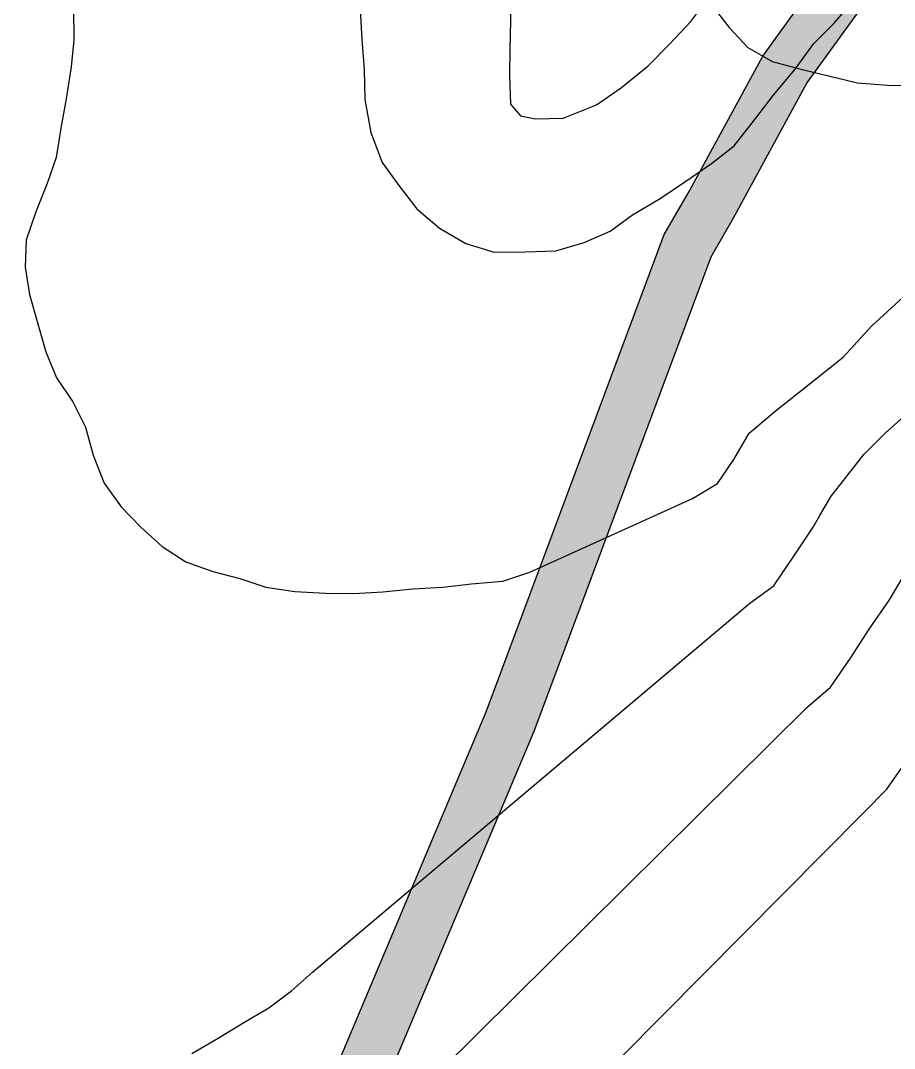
# Model space of a CAD drawing. Header units: metres. Extents: x 523256 to 524015, y 4669220 to 4669814.
# Drawn here: x 523740.05 to 523772.09, y 4669479.15 to 4669516.85 of the extents above; entities that cross this region are included whole.
import ezdxf

# ---------------------------------------------------------------- set-up
doc = ezdxf.new("R2010")
doc.units = ezdxf.units.M
doc.header["$MEASUREMENT"] = 0
for name, color, linetype in [('032022 Curva cada 1 m de baja fiabilidad', 40, 'Continuous'), ('032023 Curva cada 5 m de baja fiabilidad', 34, 'Continuous'), ('042014 Rio baja fiabilidad', 142, 'Continuous'), ('990001 Sombreados', 7, 'Continuous')]:
    doc.layers.add(name, color=color, linetype=linetype)

msp = doc.modelspace()

# ---------------------------------------------------------------- hatches: boundary and pattern name
at = {"layer": '990001 Sombreados'}
msp.add_hatch(color=4, dxfattribs=at).paths.add_polyline_path([(523829.84507, 4669797.00038), (523831.74052, 4669797.00038), (523831.23849, 4669789.44038), (523830.66849, 4669783.70038), (523830.17849, 4669773.54038), (523829.74849, 4669770.97038), (523829.22849, 4669768.31038), (523828.49849, 4669764.69038), (523825.85849, 4669751.02038), (523824.45849, 4669743.81038), (523823.95849, 4669741.09038), (523823.25849, 4669737.90038), (523822.57849, 4669735.59038), (523821.61849, 4669732.97038), (523819.63849, 4669728.68038), (523816.99849, 4669723.65038), (523815.22849, 4669721.38038), (523808.22849, 4669712.69038), (523803.54849, 4669706.81038), (523802.05849, 4669705.02038), (523800.02849, 4669702.51038), (523797.59849, 4669698.65038), (523795.78849, 4669693.83038), (523793.46849, 4669688.70038), (523785.78849, 4669669.89038), (523780.53849, 4669654.89038), (523777.02849, 4669641.19038), (523776.58849, 4669639.18038), (523776.52849, 4669636.63038), (523776.57849, 4669635.11038), (523777.58849, 4669627.27038), (523779.41849, 4669610.91038), (523779.60849, 4669609.65038), (523780.36849, 4669607.49038), (523789.21849, 4669588.93038), (523789.83849, 4669587.03038), (523790.12849, 4669584.68038), (523790.02849, 4669582.62038), (523787.09849, 4669559.84038), (523785.82849, 4669551.46038), (523780.43849, 4669534.85038), (523777.23849, 4669525.09038), (523773.47849, 4669520.91038), (523768.87849, 4669514.55038), (523766.17849, 4669509.59038), (523765.36849, 4669508.19038), (523758.87849, 4669490.78038), (523752.91849, 4669476.62038), (523750.79849, 4669474.42038), (523749.54849, 4669473.45038), (523745.80849, 4669471.03038), (523737.76849, 4669466.85038), (523734.49849, 4669465.04038), (523729.71849, 4669462.34038), (523725.47849, 4669459.25038), (523721.26849, 4669454.74038), (523716.54849, 4669450.00038), (523710.33849, 4669445.78038), (523703.45849, 4669441.60038), (523697.17849, 4669438.17038), (523690.60849, 4669434.21038), (523683.93849, 4669429.68038), (523671.49849, 4669420.65038), (523669.87849, 4669419.20038), (523668.21849, 4669417.28038), (523666.70849, 4669414.67038), (523665.30849, 4669409.59038), (523665.17849, 4669408.55038), (523665.18849, 4669405.40038), (523665.80849, 4669393.94038), (523663.45861, 4669394.46488), (523663.21849, 4669405.40038), (523663.27849, 4669408.65038), (523663.39849, 4669409.92038), (523664.90849, 4669415.72038), (523666.66849, 4669418.53038), (523668.51849, 4669420.60038), (523670.31849, 4669422.15038), (523682.84849, 4669431.23038), (523689.55849, 4669435.80038), (523696.23849, 4669440.06038), (523702.49849, 4669443.34038), (523709.28849, 4669447.46038), (523715.33849, 4669451.48038), (523719.90849, 4669456.06038), (523724.21849, 4669460.67038), (523728.68849, 4669463.94038), (523733.57849, 4669466.69038), (523736.86849, 4669468.52038), (523744.84849, 4669472.66038), (523748.44849, 4669475.01038), (523749.53849, 4669475.83038), (523751.30849, 4669477.68038), (523757.11849, 4669491.49038), (523763.64849, 4669509.00038), (523764.52849, 4669510.52038), (523767.26849, 4669515.55038), (523771.99849, 4669522.11038), (523775.55849, 4669526.05038), (523778.63849, 4669535.45038), (523783.96849, 4669551.90038), (523785.21849, 4669560.10038), (523788.13849, 4669582.79038), (523788.22849, 4669584.61038), (523787.97849, 4669586.62038), (523787.45849, 4669588.23038), (523778.61849, 4669606.76038), (523777.75849, 4669609.19038), (523777.53849, 4669610.66038), (523775.70849, 4669627.04038), (523774.68849, 4669634.95038), (523774.61849, 4669636.62038), (523774.69849, 4669639.41038), (523775.18849, 4669641.63038), (523778.72849, 4669655.44038), (523784.01849, 4669670.56038), (523791.72849, 4669689.45038), (523794.06849, 4669694.61038), (523796.32849, 4669699.57038), (523799.32849, 4669703.56038), (523801.26849, 4669705.65038), (523802.48849, 4669707.20038), (523807.14849, 4669713.52038), (523813.77849, 4669722.43038), (523815.38849, 4669724.62038), (523817.93849, 4669729.52038), (523819.86849, 4669733.69038), (523820.77849, 4669736.18038), (523821.41849, 4669738.37038), (523822.09849, 4669741.47038), (523822.59849, 4669744.16038), (523823.99849, 4669751.38038), (523826.63849, 4669765.06038), (523827.36849, 4669768.68038), (523827.88849, 4669771.31038), (523828.28849, 4669773.74038), (523828.77849, 4669783.84038), (523829.34849, 4669789.60038)], flags=0)

# ---------------------------------------------------------------- linework, layer by layer
at = {"layer": '032022 Curva cada 1 m de baja fiabilidad'}
for points, elevation in [([(523758.01, 4669517.94), (523758.02, 4669516.84), (523757.99, 4669515.83), (523757.98, 4669514.82), (523758.02, 4669513.79), (523758.38, 4669513.36), (523758.93, 4669513.25), (523759.95, 4669513.27), (523761.17, 4669513.76), (523762.09, 4669514.39), (523763.06, 4669515.19), (523763.84, 4669515.99), (523764.63, 4669516.82), (523765.32, 4669517.76)], 148), ([(523752.5, 4669517.24), (523752.56, 4669516.16), (523752.65, 4669515.05), (523752.68, 4669513.95), (523752.89, 4669512.75), (523753.31, 4669511.65), (523753.96, 4669510.75), (523754.58, 4669509.95), (523755.41, 4669509.23), (523756.38, 4669508.67), (523757.42, 4669508.36), (523758.55, 4669508.37), (523759.68, 4669508.41), (523760.72, 4669508.71), (523761.67, 4669509.12), (523762.49, 4669509.72), (523763.5, 4669510.32), (523764.44, 4669510.96), (523765.39, 4669511.61), (523766.22, 4669512.26), (523767.01, 4669513.27), (523767.65, 4669514.1), (523768.45, 4669515.07), (523769.14, 4669516.01), (523769.87, 4669516.74), (523770.59, 4669517.57)], 149), ([(523741.99, 4669517.31), (523742, 4669516.15), (523741.9, 4669515.15), (523741.72, 4669513.98), (523741.53, 4669512.91), (523741.36, 4669511.83), (523741.02, 4669510.87), (523740.61, 4669509.84), (523740.26, 4669508.8), (523740.22, 4669507.8), (523740.38, 4669506.8), (523740.68, 4669505.73), (523740.98, 4669504.7), (523741.37, 4669503.75), (523741.97, 4669502.86), (523742.43, 4669501.94), (523742.71, 4669500.91), (523743.12, 4669499.88), (523743.74, 4669499.01), (523744.46, 4669498.27), (523745.24, 4669497.56), (523746.11, 4669497), (523747.1, 4669496.64), (523748.09, 4669496.38), (523749.04, 4669496.07), (523750.11, 4669495.91), (523751.23, 4669495.85), (523752.26, 4669495.84), (523753.34, 4669495.9), (523754.43, 4669496), (523755.52, 4669496.07), (523756.59, 4669496.19), (523757.74, 4669496.29), (523758.72, 4669496.62), (523764.69, 4669499.32), (523765.61, 4669499.87), (523766.21, 4669500.75), (523766.77, 4669501.72), (523767.72, 4669502.52), (523768.6, 4669503.22), (523770.22, 4669504.51), (523771.25, 4669505.64), (523772.71, 4669506.97)], 151), ([(523746.33, 4669478.96), (523747.29, 4669479.53), (523748.24, 4669480.1), (523749.15, 4669480.64), (523749.98, 4669481.26), (523750.76, 4669481.94), (523766.79, 4669495.48), (523767.68, 4669496.13), (523767.68, 4669496.14), (523768.4, 4669497.2), (523769.12, 4669498.27), (523769.36, 4669498.7), (523769.77, 4669499.41), (523770.27, 4669500.04), (523770.97, 4669500.93), (523771.76, 4669501.72), (523773.11, 4669502.93)], 152), ([(523754.13, 4669477.03), (523768.88, 4669491.65), (523769.75, 4669492.4), (523770.48, 4669493.46), (523771.17, 4669494.53), (523771.91, 4669495.6), (523772.61, 4669496.78)], 153), ([(523759.12, 4669475.84), (523770.98, 4669487.81), (523771.82, 4669488.66), (523772.8, 4669490.08)], 154)]:
    msp.add_lwpolyline(points, dxfattribs=dict(at, elevation=elevation))
at = {"layer": '032023 Curva cada 5 m de baja fiabilidad', "elevation": 150}
msp.add_lwpolyline([(523765.38849, 4669517.43038), (523766.03849, 4669516.60038), (523766.71849, 4669515.86038), (523767.60849, 4669515.35038), (523768.70849, 4669515.05038), (523769.72849, 4669514.81038), (523770.73849, 4669514.57038), (523771.99849, 4669514.47038), (523773.73849, 4669514.53038), (523774.77849, 4669514.52038), (523775.82849, 4669514.52038), (523777.04849, 4669514.51038), (523778.06849, 4669514.54038), (523779.06849, 4669514.74038), (523780.14849, 4669515.15038), (523781.08849, 4669515.61038), (523782.01849, 4669516.11038), (523782.98849, 4669516.72038), (523783.99849, 4669517.37038)], dxfattribs=at)
at = {"layer": '042014 Rio baja fiabilidad', "flags": 128}
for points in [[(523689.55849, 4669435.80038), (523696.23849, 4669440.06038), (523702.49849, 4669443.34038), (523709.28849, 4669447.46038), (523715.33849, 4669451.48038), (523719.90849, 4669456.06038), (523724.21849, 4669460.67038), (523728.68849, 4669463.94038), (523733.57849, 4669466.69038), (523736.86849, 4669468.52038), (523744.84849, 4669472.66038), (523748.44849, 4669475.01038), (523749.53849, 4669475.83038), (523751.30849, 4669477.68038), (523757.11849, 4669491.49038), (523763.64849, 4669509.00038), (523764.52849, 4669510.52038), (523767.26849, 4669515.55038), (523771.99849, 4669522.11038)], [(523690.60849, 4669434.21038), (523697.17849, 4669438.17038), (523703.45849, 4669441.60038), (523710.33849, 4669445.78038), (523716.54849, 4669450.00038), (523721.26849, 4669454.74038), (523725.47849, 4669459.25038), (523729.71849, 4669462.34038), (523734.49849, 4669465.04038), (523737.76849, 4669466.85038), (523745.80849, 4669471.03038), (523749.54849, 4669473.45038), (523750.79849, 4669474.42038), (523752.91849, 4669476.62038), (523758.87849, 4669490.78038), (523765.36849, 4669508.19038), (523766.17849, 4669509.59038), (523768.87849, 4669514.55038), (523773.47849, 4669520.91038)]]:
    msp.add_lwpolyline(points, dxfattribs=at)

doc.saveas('drawing.dxf')
